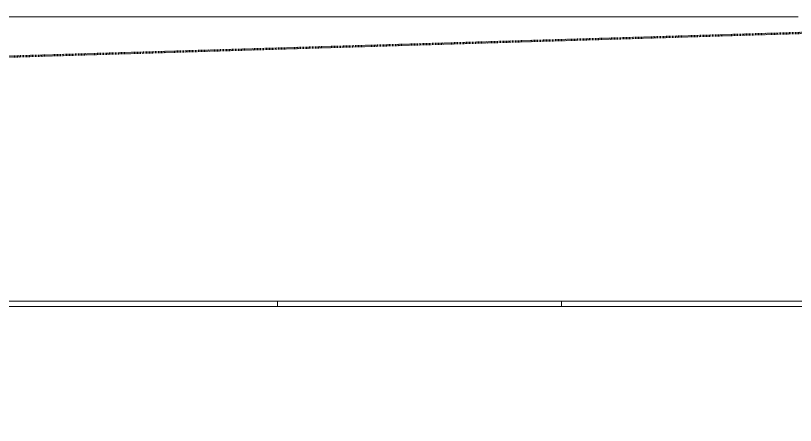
# Model space of a CAD drawing. Header units: inches. Extents: x -4218 to -1830, y 9767 to 12426.
# Drawn here: x -2321.7 to -2216.4, y 9871.4 to 9926.8 of the extents above; entities that cross this region are included whole.
import ezdxf

# ---------------------------------------------------------------- set-up
doc = ezdxf.new("R2010")
doc.units = ezdxf.units.IN
doc.header["$MEASUREMENT"] = 0
doc.linetypes.add('Dash 1_16_', pattern=[0.125, 0.0625, -0.0625])
for name, color, linetype, lineweight in [('A-DETL-MBND', 5, 'Continuous', 9), ('A-FLOR-HRAL', 11, 'Continuous', 9), ('A-GLAZ-CURT', 52, 'Continuous', 9), ('C-PROP-LINE-1', 91, 'Dash 1_16_', 50)]:
    doc.layers.add(name, color=color, linetype=linetype, lineweight=lineweight)

# ---------------------------------------------------------------- blocks, each defined once
blk = doc.blocks.new('Railing - Railing-2700276-BACKGROUND - RCP - 1ST FLOOR')
at = {"layer": 'A-DETL-MBND'}
blk.add_line((-2216.09, 9926.58), (-2330.14, 9926.58), dxfattribs=at)
blk = doc.blocks.new('Horizontal_Siding - Horizontal_Siding-2907273-BACKGROUND - RCP - 1ST FLOOR')
at = {"layer": 'A-GLAZ-CURT'}
for p, q in [((19.17, 2.25), (-19.17, 2.25)), ((-19.17, 2.25), (-19.17, 1.5)), ((19.17, 2.25), (19.17, 1.5)), ((-19.17, 1.5), (19.17, 1.5))]:
    blk.add_line(p, q, dxfattribs=at)
blk = doc.blocks.new('Family - ___-2855424-BACKGROUND - RCP - 1ST FLOOR')
at = {"layer": 'C-PROP-LINE-1'}
blk.add_line((-3987.11, 9871.38), (-1939.77, 9932.67), dxfattribs=at)

msp = doc.modelspace()

# ---------------------------------------------------------------- block references
at = {"layer": 'A-FLOR-HRAL'}
msp.add_blockref('Railing - Railing-2700276-BACKGROUND - RCP - 1ST FLOOR', (0, 0), dxfattribs=at)
at = {"layer": 'A-GLAZ-CURT', "rotation": 180}
for p in [(-2305.52, 9889.69), (-2267.19, 9889.69), (-2228.85, 9889.69)]:
    msp.add_blockref('Horizontal_Siding - Horizontal_Siding-2907273-BACKGROUND - RCP - 1ST FLOOR', p, dxfattribs=at)
at = {"layer": 'C-PROP-LINE-1'}
msp.add_blockref('Family - ___-2855424-BACKGROUND - RCP - 1ST FLOOR', (0, 0), dxfattribs=at)

doc.saveas('drawing.dxf')
